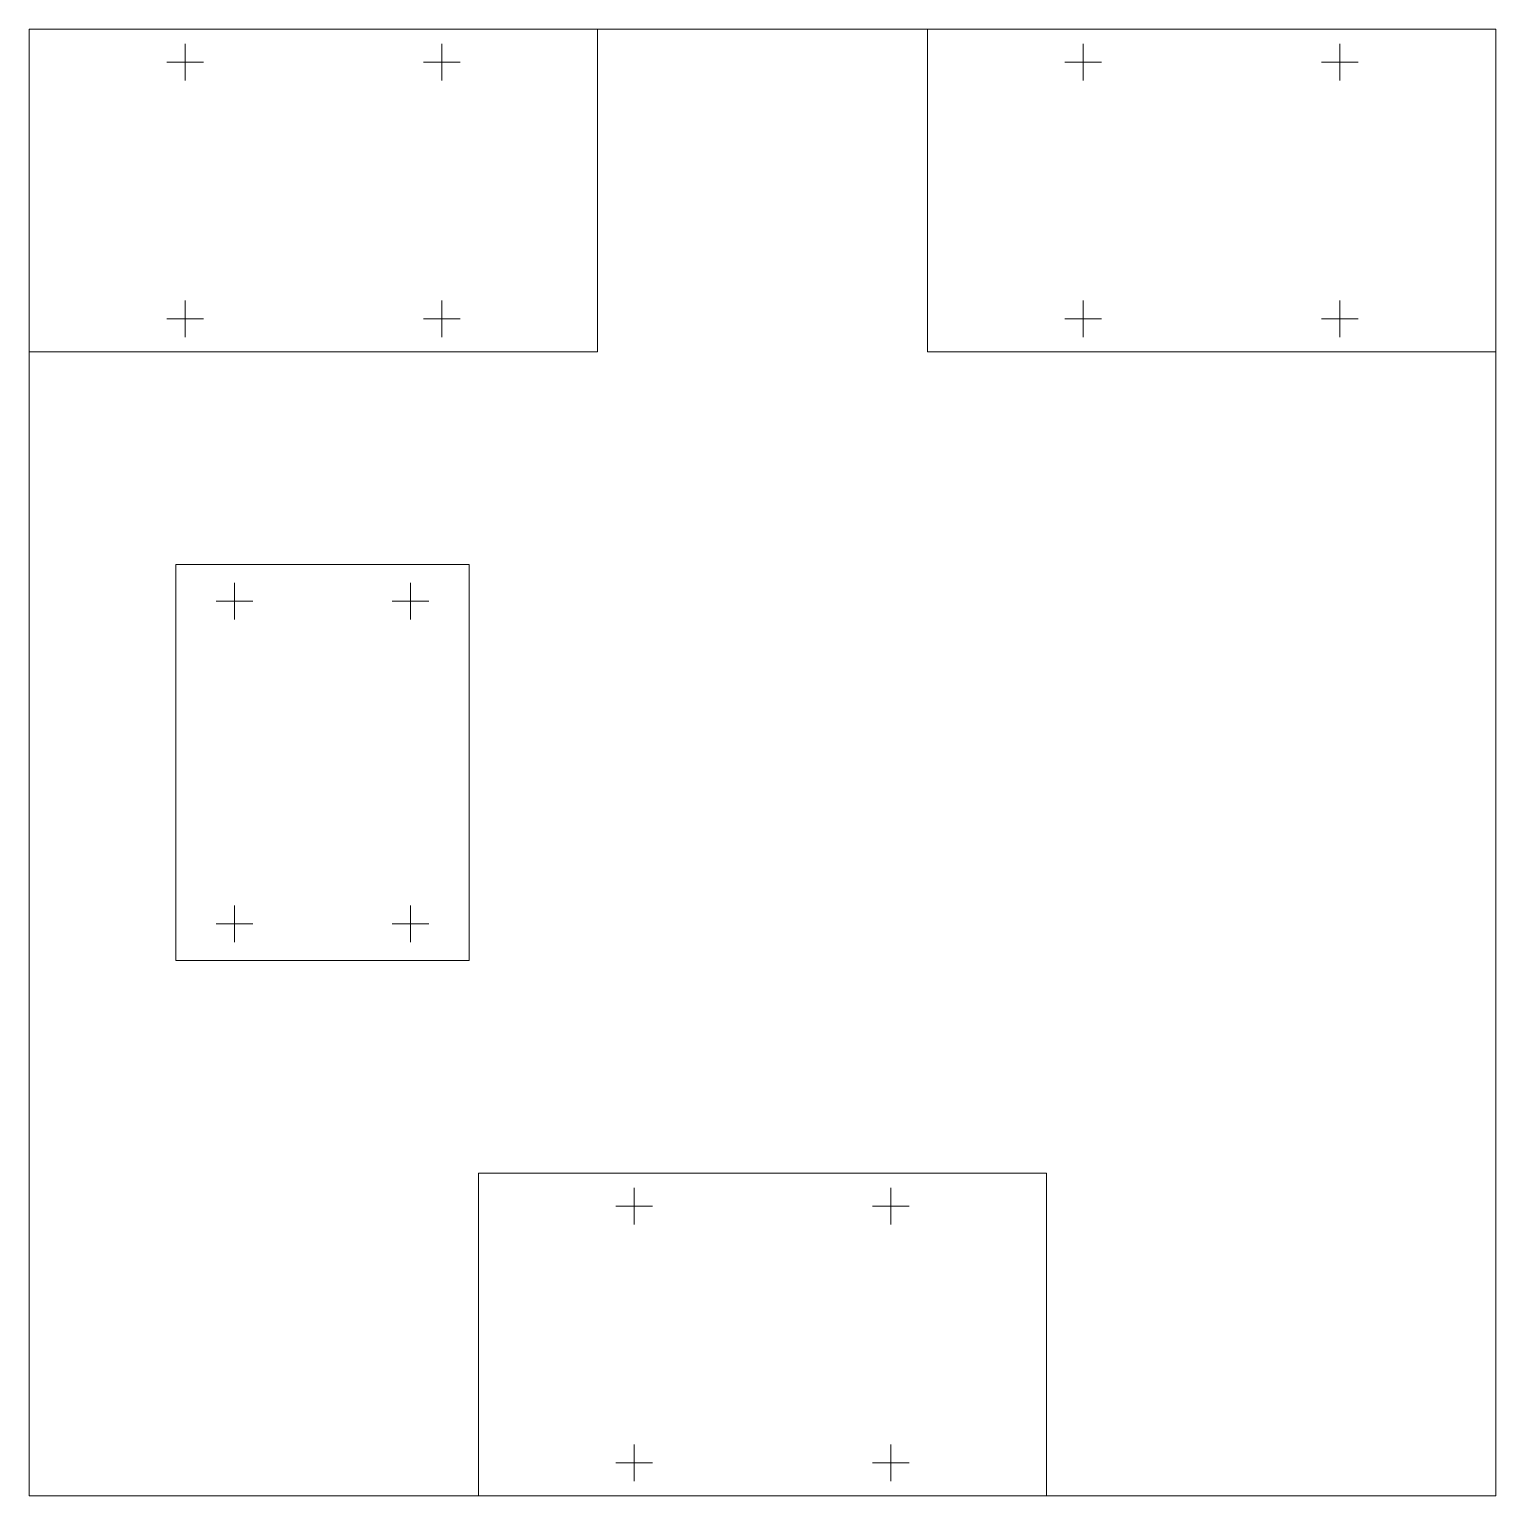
# Model space of a CAD drawing. Header units: millimetres. Extents: x -101 to 99, y -87 to 113.
import ezdxf

# ---------------------------------------------------------------- set-up
doc = ezdxf.new("R2010")
doc.units = ezdxf.units.MM
doc.header["$MEASUREMENT"] = 0
doc.layers.add('Layer 1', color=7, linetype='Continuous')

msp = doc.modelspace()

# ---------------------------------------------------------------- linework, layer by layer
at = {"layer": 'Layer 1', "color": 250, "lineweight": 20}
msp.add_lwpolyline([(-100.7276, -86.702), (99.2724, -86.702), (99.2724, 113.298), (-100.7276, 113.298), (-100.7276, -86.702)], close=True, dxfattribs=at)
for points in [[(-100.7276, 113.298), (-100.7276, 113.298), (-23.2276, 113.298), (-23.2276, 113.298), (-23.2276, 113.298), (-23.2276, 113.298), (-23.2276, 69.298), (-23.2276, 69.298), (-23.2276, 69.298), (-23.2276, 69.298), (-100.7276, 69.298), (-100.7276, 69.298), (-100.7276, 69.298), (-100.7276, 69.298), (-100.7276, 113.298), (-100.7276, 113.298)], [(21.7724, 113.298), (21.7724, 113.298), (99.2724, 113.298), (99.2724, 113.298), (99.2724, 113.298), (99.2724, 113.298), (99.2724, 69.298), (99.2724, 69.298), (99.2724, 69.298), (99.2724, 69.298), (21.7724, 69.298), (21.7724, 69.298), (21.7724, 69.298), (21.7724, 69.298), (21.7724, 113.298), (21.7724, 113.298)], [(-80.7276, -13.702), (-80.7276, -13.702), (-80.7276, 40.298), (-80.7276, 40.298), (-80.7276, 40.298), (-80.7276, 40.298), (-40.7276, 40.298), (-40.7276, 40.298), (-40.7276, 40.298), (-40.7276, 40.298), (-40.7276, -13.702), (-40.7276, -13.702), (-40.7276, -13.702), (-40.7276, -13.702), (-80.7276, -13.702), (-80.7276, -13.702)], [(-39.4776, -42.702), (-39.4776, -42.702), (38.0224, -42.702), (38.0224, -42.702), (38.0224, -42.702), (38.0224, -42.702), (38.0224, -86.702), (38.0224, -86.702), (38.0224, -86.702), (38.0224, -86.702), (-39.4776, -86.702), (-39.4776, -86.702), (-39.4776, -86.702), (-39.4776, -86.702), (-39.4776, -42.702), (-39.4776, -42.702)]]:
    msp.add_open_spline(points, degree=3, knots=[0, 0, 0, 0, 0.2, 0.2, 0.2, 0.2, 0.4, 0.4, 0.4, 0.4, 0.6, 0.6, 0.6, 0.6, 1, 1, 1, 1], dxfattribs=at)
for points in [[(-79.4776, 106.298), (-79.4776, 106.298), (-79.4776, 111.298), (-79.4776, 111.298)], [(-44.4776, 106.298), (-44.4776, 106.298), (-44.4776, 111.298), (-44.4776, 111.298)], [(43.0224, 106.298), (43.0224, 106.298), (43.0224, 111.298), (43.0224, 111.298)], [(78.0224, 106.298), (78.0224, 106.298), (78.0224, 111.298), (78.0224, 111.298)], [(-81.9776, 108.798), (-81.9776, 108.798), (-76.9776, 108.798), (-76.9776, 108.798)], [(-46.9776, 108.798), (-46.9776, 108.798), (-41.9776, 108.798), (-41.9776, 108.798)], [(40.5224, 108.798), (40.5224, 108.798), (45.5224, 108.798), (45.5224, 108.798)], [(75.5224, 108.798), (75.5224, 108.798), (80.5224, 108.798), (80.5224, 108.798)], [(-79.4776, 71.298), (-79.4776, 71.298), (-79.4776, 76.298), (-79.4776, 76.298)], [(-44.4776, 71.298), (-44.4776, 71.298), (-44.4776, 76.298), (-44.4776, 76.298)], [(43.0224, 71.298), (43.0224, 71.298), (43.0224, 76.298), (43.0224, 76.298)], [(78.0224, 71.298), (78.0224, 71.298), (78.0224, 76.298), (78.0224, 76.298)], [(-81.9776, 73.798), (-81.9776, 73.798), (-76.9776, 73.798), (-76.9776, 73.798)], [(-46.9776, 73.798), (-46.9776, 73.798), (-41.9776, 73.798), (-41.9776, 73.798)], [(40.5224, 73.798), (40.5224, 73.798), (45.5224, 73.798), (45.5224, 73.798)], [(75.5224, 73.798), (75.5224, 73.798), (80.5224, 73.798), (80.5224, 73.798)], [(-72.7276, 32.798), (-72.7276, 32.798), (-72.7276, 37.798), (-72.7276, 37.798)], [(-48.7276, 32.798), (-48.7276, 32.798), (-48.7276, 37.798), (-48.7276, 37.798)], [(-70.2276, 35.298), (-70.2276, 35.298), (-75.2276, 35.298), (-75.2276, 35.298)], [(-46.2276, 35.298), (-46.2276, 35.298), (-51.2276, 35.298), (-51.2276, 35.298)], [(-72.7276, -11.202), (-72.7276, -11.202), (-72.7276, -6.202), (-72.7276, -6.202)], [(-48.7276, -11.2257), (-48.7276, -11.2257), (-48.7276, -6.2257), (-48.7276, -6.2257)], [(-70.2276, -8.702), (-70.2276, -8.702), (-75.2276, -8.702), (-75.2276, -8.702)], [(-46.2276, -8.7257), (-46.2276, -8.7257), (-51.2276, -8.7257), (-51.2276, -8.7257)], [(-18.2276, -49.702), (-18.2276, -49.702), (-18.2276, -44.702), (-18.2276, -44.702)], [(16.7724, -49.702), (16.7724, -49.702), (16.7724, -44.702), (16.7724, -44.702)], [(-20.7276, -47.202), (-20.7276, -47.202), (-15.7276, -47.202), (-15.7276, -47.202)], [(14.2724, -47.202), (14.2724, -47.202), (19.2724, -47.202), (19.2724, -47.202)], [(-18.2276, -84.702), (-18.2276, -84.702), (-18.2276, -79.702), (-18.2276, -79.702)], [(16.7724, -84.702), (16.7724, -84.702), (16.7724, -79.702), (16.7724, -79.702)], [(-20.7276, -82.202), (-20.7276, -82.202), (-15.7276, -82.202), (-15.7276, -82.202)], [(14.2724, -82.202), (14.2724, -82.202), (19.2724, -82.202), (19.2724, -82.202)]]:
    msp.add_open_spline(points, degree=3, dxfattribs=at)

doc.saveas('drawing.dxf')
